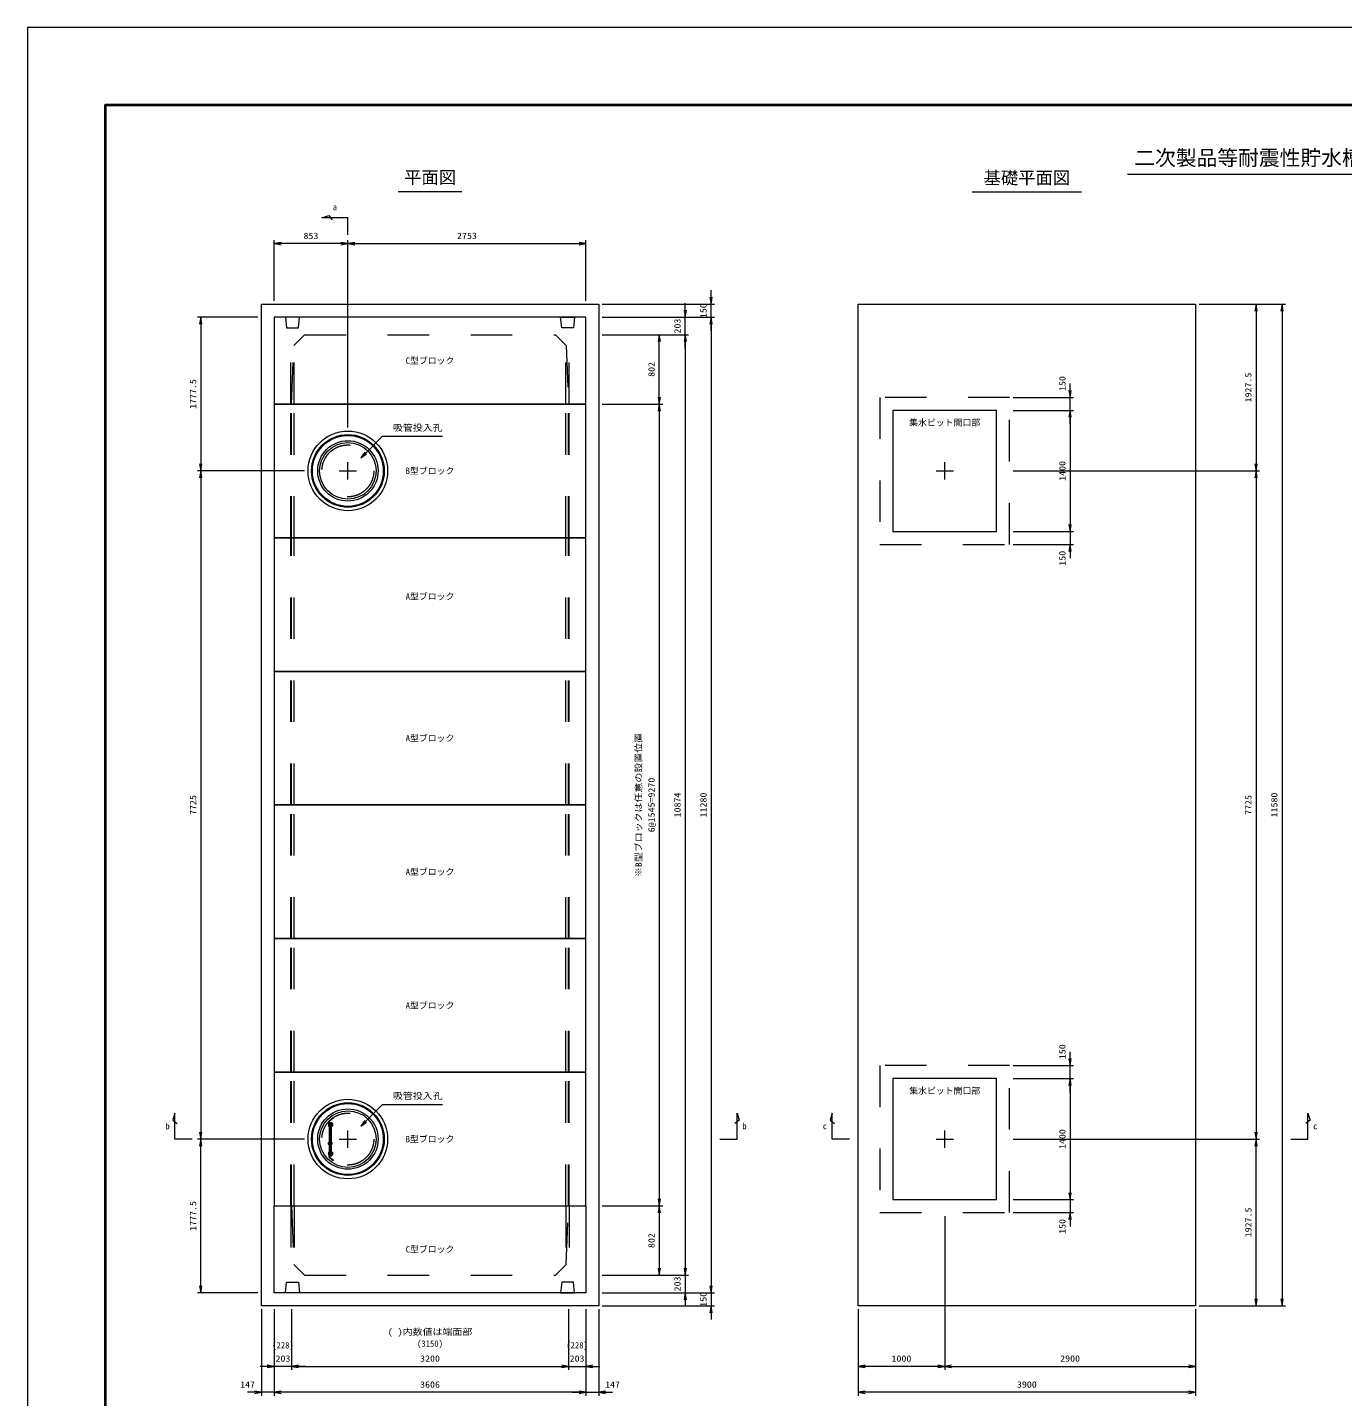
# Model space of a CAD drawing. Units: millimetres at full size. Extents: x 37600 to 71200, y -83280 to -59520.
# Drawn here: x 37600 to 52805, y -75350 to -59520 of the extents above; entities that cross this region are included whole.
import ezdxf
from ezdxf.enums import TextEntityAlignment as Align

# ---------------------------------------------------------------- set-up
doc = ezdxf.new("R2010")
doc.units = ezdxf.units.MM
doc.header["$LTSCALE"] = 80.0044
doc.header["$PDMODE"] = 32
doc.header["$PDSIZE"] = 40
doc.linetypes.add('CHAIN', pattern=[18.5, 12, -1.5, 3.5, -1.5])
doc.linetypes.add('DASHED_SPACED', pattern=[12, 6, -6])
for name, color, linetype, lineweight in [('0_2', 4, 'Continuous', 13), ('Defpoints_5', 5, 'Continuous', 13), ('FRP', 4, 'DASHED_SPACED', 13), ('図枠', 1, 'Continuous', 40), ('寸法', 6, 'Continuous', 13), ('文字', 2, 'Continuous', 13)]:
    doc.layers.add(name, color=color, linetype=linetype, lineweight=lineweight)
doc.styles.add('ＭＳ ゴシック', font='')
doc.styles.get('ＭＳ ゴシック').set_extended_font_data('MS Gothic')

# ---------------------------------------------------------------- blocks, each defined once
blk = doc.blocks.new('open_arrow')
at = {"color": 0, "linetype": 'Continuous', "lineweight": -2}
blk.add_lwpolyline([(7.5, 1.25), (0, 0), (7.5, -1.25)], dxfattribs=at)

msp = doc.modelspace()

# ---------------------------------------------------------------- linework, layer by layer
at = {"layer": '0_2', "linetype": 'DASHED_SPACED'}
for p, q in [((40645, -63875), (40645, -62995)), ((40685, -63875), (40685, -62995)), ((43825, -63875), (43825, -62995)), ((43865, -63875), (43865, -62995)), ((40645, -65420), (40645, -63875)), ((40685, -65420), (40685, -63875)), ((43825, -65420), (43825, -63875)), ((43865, -65420), (43865, -63875)), ((40645, -68510), (40645, -65420)), ((40685, -68510), (40685, -65420)), ((43825, -68510), (43825, -65420)), ((43865, -68510), (43865, -65420)), ((40645, -70055), (40645, -68510)), ((40685, -70055), (40685, -68510)), ((43825, -70055), (43825, -68510)), ((43865, -70055), (43865, -68510)), ((40645, -71600), (40645, -70055)), ((40685, -71600), (40685, -70055)), ((43825, -71600), (43825, -70055)), ((43865, -71600), (43865, -70055)), ((40645, -73145), (40645, -71600)), ((40685, -73145), (40685, -71600)), ((43825, -73145), (43825, -71600)), ((43865, -73145), (43865, -71600)), ((40645, -73145), (40645, -74025)), ((40685, -73145), (40685, -74025)), ((43825, -73145), (43825, -74025)), ((43865, -73145), (43865, -74025))]:
    msp.add_line(p, q, dxfattribs=at)
at = {"layer": '0_2', "color": 3, "linetype": 'DASHED_SPACED'}
for p, q in [((40655, -65420), (40655, -63875)), ((43855, -65420), (43855, -63875)), ((40655, -68510), (40655, -65420)), ((43855, -68510), (43855, -65420)), ((40655, -70055), (40655, -68510)), ((43855, -70055), (43855, -68510)), ((40655, -71600), (40655, -70055)), ((43855, -71600), (43855, -70055)), ((40655, -73145), (40655, -71600)), ((43855, -73145), (43855, -71600))]:
    msp.add_line(p, q, dxfattribs=at)
at = {"layer": '0_2', "color": 2, "linetype": 'CHAIN'}
for p, q in [((41305, -64747.5), (41305, -64547.5)), ((48205, -64747.5), (48205, -64547.5)), ((41205, -64647.5), (41405, -64647.5)), ((48105, -64647.5), (48305, -64647.5)), ((41305, -72472.5), (41305, -72272.5)), ((48205, -72472.5), (48205, -72272.5)), ((41205, -72372.5), (41405, -72372.5)), ((48105, -72372.5), (48305, -72372.5))]:
    msp.add_line(p, q, dxfattribs=at)
at = {"layer": '0_2', "color": 7}
for points in [[(40305, -62720), (44205, -62720), (44205, -74300), (40305, -74300)], [(47205, -62720), (51105, -62720), (51105, -74300), (47205, -74300)], [(47605, -65347.5), (48805, -65347.5), (48805, -63947.5), (47605, -63947.5)], [(47605, -73072.5), (48805, -73072.5), (48805, -71672.5), (47605, -71672.5)]]:
    msp.add_lwpolyline(points, close=True, dxfattribs=at)
at = {"layer": '0_2', "color": 3}
for points in [[(40452, -63875), (44058, -63875), (44058, -62870), (40452, -62870)], [(44058, -65420), (44058, -63875), (40452, -63875), (40452, -65420)], [(44058, -66965), (44058, -65420), (40452, -65420), (40452, -66965)], [(44058, -68510), (44058, -66965), (40452, -66965), (40452, -68510)], [(44058, -70055), (44058, -68510), (40452, -68510), (40452, -70055)], [(44058, -71600), (44058, -70055), (40452, -70055), (40452, -71600)], [(44058, -73145), (44058, -71600), (40452, -71600), (40452, -73145)], [(40452, -73145), (44058, -73145), (44058, -74150), (40452, -74150)]]:
    msp.add_lwpolyline(points, close=True, dxfattribs=at)
at = {"layer": '0_2', "linetype": 'DASHED_SPACED'}
for points in [[(40585, -62870), (40597.5, -62995), (40732.5, -62995), (40745, -62870)], [(43925, -62870), (43912.5, -62995), (43777.5, -62995), (43765, -62870)], [(40585, -74150), (40597.5, -74025), (40732.5, -74025), (40745, -74150)], [(43925, -74150), (43912.5, -74025), (43777.5, -74025), (43765, -74150)]]:
    msp.add_lwpolyline(points, close=True, dxfattribs=at)
at = {"layer": '0_2', "color": 3, "linetype": 'DASHED_SPACED'}
for points in [[(40655, -63875), (40680, -63198), (40805, -63073), (43705, -63073), (43830, -63198), (43855, -63875)], [(40655, -73145), (40680, -73822), (40805, -73947), (43705, -73947), (43830, -73822), (43855, -73145)]]:
    msp.add_lwpolyline(points, dxfattribs=at)
at = {"layer": '0_2', "color": 7, "linetype": 'DASHED_SPACED'}
for points in [[(47455, -65497.5), (48955, -65497.5), (48955, -63797.5), (47455, -63797.5)], [(47455, -73222.5), (48955, -73222.5), (48955, -71522.5), (47455, -71522.5)]]:
    msp.add_lwpolyline(points, close=True, dxfattribs=at)
at = {"layer": '0_2', "color": 3}
for centre, radius in [((41305, -64647.5), 460), ((41305, -64647.5), 420), ((41305, -72372.5), 460), ((41305, -72372.5), 420)]:
    msp.add_circle(centre, radius, dxfattribs=at)
at = {"layer": '0_2'}
for centre, radius in [((41305, -64647.5), 410), ((41305, -64647.5), 349), ((41305, -64647.5), 327), ((41305, -72372.5), 410), ((41305, -72372.5), 349), ((41305, -72372.5), 327)]:
    msp.add_circle(centre, radius, dxfattribs=at)
at = {"layer": '0_2', "color": 3, "linetype": 'DASHED_SPACED'}
for centre in [(41305, -64647.5), (41305, -72372.5)]:
    msp.add_circle(centre, 300, dxfattribs=at)
at = {"layer": 'Defpoints_5'}
msp.add_lwpolyline([(37600, -83280), (71200, -83280), (71200, -59520), (37600, -59520)], close=True, dxfattribs=at)
at = {"layer": 'FRP'}
for p, q in [((41087.09, -72180.41), (41089.03, -72186.23)), ((41136.43, -72124.34), (41087.85, -72165)), ((41089.03, -72183.56), (41089.03, -72188.56)), ((41089.03, -72183.56), (41120.12, -72183.56)), ((41139.32, -72127.79), (41090.73, -72168.46)), ((41094.58, -72179.06), (41120.12, -72179.06)), ((41114, -72183.56), (41110.95, -72186.61)), ((41111, -72183.56), (41111, -72188.56)), ((41120.12, -72179.06), (41120.12, -72183.56)), ((41136.43, -72124.34), (41139.32, -72127.79)), ((41080, -72188.56), (41126, -72188.56)), ((41080, -72188.56), (41080, -72190.56)), ((41080, -72190.56), (41126, -72190.56)), ((41080, -72190.56), (41080, -72222.56)), ((41080, -72201.29), (41114.95, -72201.29)), ((41080, -72222.56), (41088.9, -72222.56)), ((41089, -72192.75), (41089, -72197.45)), ((41089, -72201.29), (41089, -72543.71)), ((41111, -72192.75), (41111, -72197.45)), ((41111, -72201.29), (41111, -72543.71)), ((41111, -72222.56), (41126, -72222.56)), ((41114.95, -72190.56), (41114.95, -72201.29)), ((41126, -72190.56), (41126, -72222.56)), ((41126, -72203.56), (41128, -72203.56)), ((41128, -72190.56), (41128, -72203.56)), ((41080, -72522.44), (41088.9, -72522.44)), ((41080, -72522.44), (41080, -72554.44)), ((41080, -72543.71), (41114.95, -72543.71)), ((41080, -72554.44), (41126, -72554.44)), ((41080, -72554.44), (41080, -72556.44)), ((41080, -72556.44), (41126, -72556.44)), ((41089.03, -72558.77), (41087.09, -72564.59)), ((41087.85, -72580), (41136.43, -72620.66)), ((41089, -72547.55), (41089, -72552.25)), ((41089.03, -72556.44), (41089.03, -72561.44)), ((41089.03, -72561.44), (41120.12, -72561.44)), ((41090.73, -72576.54), (41139.32, -72617.21)), ((41094.58, -72565.94), (41120.12, -72565.94)), ((41110.95, -72558.39), (41114, -72561.44)), ((41111, -72522.44), (41126, -72522.44)), ((41111, -72547.55), (41111, -72552.25)), ((41111, -72556.44), (41111, -72561.44)), ((41114.95, -72543.71), (41114.95, -72554.44)), ((41120.12, -72561.44), (41120.12, -72565.94)), ((41126, -72522.44), (41126, -72554.44)), ((41126, -72541.44), (41128, -72541.44)), ((41128, -72541.44), (41128, -72554.44)), ((41139.32, -72617.21), (41136.43, -72620.66))]:
    msp.add_line(p, q, dxfattribs=at)
at = {"layer": 'FRP', "linetype": 'CHAIN'}
msp.add_line((41100, -72209.6), (41100, -72535.26), dxfattribs=at)
at = {"layer": 'FRP'}
for centre, radius, start, end in [((41094.58, -72173.06), 10.5, 129.92782, 270), ((41094.58, -72173.06), 6, 129.92906, 270), ((41126, -72190.56), 2, 0, 90), ((41094.58, -72571.94), 10.5, 90, 230.07217), ((41094.58, -72571.94), 6, 90, 230.07093), ((41126, -72554.44), 2, 270, 0)]:
    msp.add_arc(centre, radius, start, end, dxfattribs=at)
msp.add_point((41100, -72422.5), dxfattribs=at)
at = {"layer": '図枠'}
msp.add_lwpolyline([(38500, -82380), (70300, -82380), (70300, -60420), (38500, -60420)], close=True, dxfattribs=at)
at = {"layer": '寸法'}
for p, q in [((40452, -62680), (40452, -61980)), ((41305, -62020), (40452, -62020)), ((41305, -64147.5), (41305, -61980)), ((41305, -64147.5), (41305, -61980)), ((41305, -62020), (44058, -62020)), ((44058, -62680), (44058, -61980)), ((45505, -63030), (45505, -62560)), ((44245, -62720), (45545, -62720)), ((45205, -63233), (45205, -62710)), ((51145, -62720), (51845, -62720)), ((51145, -62720), (52145, -62720)), ((51805, -62720), (51805, -64647.5)), ((52105, -62720), (52105, -74300)), ((40265, -62870), (39565, -62870)), ((39605, -62870), (39605, -64647.5)), ((44245, -62870), (45545, -62870)), ((44245, -62870), (45245, -62870)), ((44245, -62870), (45545, -62870)), ((45505, -62870), (45505, -74150)), ((44245, -63073), (45245, -63073)), ((44245, -63073), (44945, -63073)), ((44245, -63073), (45245, -63073)), ((44905, -63875), (44905, -63073)), ((45205, -63073), (45205, -73947)), ((49655, -64107.5), (49655, -63637.5)), ((44245, -63875), (44945, -63875)), ((44245, -63875), (44945, -63875)), ((44905, -63875), (44905, -73145)), ((48995, -63797.5), (49695, -63797.5)), ((48995, -63947.5), (49695, -63947.5)), ((48995, -63947.5), (49695, -63947.5)), ((49655, -63947.5), (49655, -65347.5)), ((40805, -64647.5), (39565, -64647.5)), ((40805, -64647.5), (39565, -64647.5)), ((39605, -64647.5), (39605, -72372.5)), ((48995, -64647.5), (51845, -64647.5)), ((48995, -64647.5), (51845, -64647.5)), ((51805, -64647.5), (51805, -72372.5)), ((49655, -65187.5), (49655, -65657.5)), ((48995, -65347.5), (49695, -65347.5)), ((48995, -65347.5), (49695, -65347.5)), ((48995, -65497.5), (49695, -65497.5)), ((49655, -71832.5), (49655, -71362.5)), ((48995, -71522.5), (49695, -71522.5)), ((48995, -71672.5), (49695, -71672.5)), ((48995, -71672.5), (49695, -71672.5)), ((49655, -71672.5), (49655, -73072.5)), ((40805, -72372.5), (39565, -72372.5)), ((40805, -72372.5), (39565, -72372.5)), ((39605, -74150), (39605, -72372.5)), ((48995, -72372.5), (51845, -72372.5)), ((48995, -72372.5), (51845, -72372.5)), ((51805, -74300), (51805, -72372.5)), ((49655, -72912.5), (49655, -73382.5)), ((48995, -73072.5), (49695, -73072.5)), ((48995, -73072.5), (49695, -73072.5)), ((44245, -73145), (44945, -73145)), ((44245, -73145), (44945, -73145)), ((44905, -73145), (44905, -73947)), ((48205, -73262.5), (48205, -75040)), ((48205, -73262.5), (48205, -75040)), ((48995, -73222.5), (49695, -73222.5)), ((45205, -73787), (45205, -74310)), ((44245, -73947), (45245, -73947)), ((44245, -73947), (44945, -73947)), ((44245, -73947), (45245, -73947)), ((45505, -73990), (45505, -74460)), ((40265, -74150), (39565, -74150)), ((44245, -74150), (45545, -74150)), ((44245, -74150), (45245, -74150)), ((44245, -74150), (45545, -74150)), ((40305, -74340), (40305, -75340)), ((40452, -74340), (40452, -75340)), ((40452, -74340), (40452, -75040)), ((40452, -74340), (40452, -75340)), ((40655, -74340), (40655, -75040)), ((40655, -74340), (40655, -75040)), ((43855, -74340), (43855, -75040)), ((43855, -74340), (43855, -75040)), ((44058, -74340), (44058, -75340)), ((44058, -74340), (44058, -75040)), ((44058, -74340), (44058, -75340)), ((44205, -74340), (44205, -75340)), ((44245, -74300), (45545, -74300)), ((47205, -74340), (47205, -75040)), ((47205, -74340), (47205, -75340)), ((51105, -74340), (51105, -75040)), ((51105, -74340), (51105, -75340)), ((51145, -74300), (51845, -74300)), ((51145, -74300), (52145, -74300)), ((40815, -75000), (40292, -75000)), ((40655, -75000), (43855, -75000)), ((43695, -75000), (44218, -75000)), ((48205, -75000), (47205, -75000)), ((48205, -75000), (51105, -75000)), ((40612, -75300), (40145, -75300)), ((44058, -75300), (40452, -75300)), ((43898, -75300), (44365, -75300)), ((51105, -75300), (47205, -75300))]:
    msp.add_line(p, q, dxfattribs=at)
for points in [[(41305, -61920), (41305, -61720), (41005, -61720), (41085, -61695), (41125, -61745)], [(41455, -64497.5), (41511.57, -64440.93), (41705, -64247.5), (42398.33, -64247.5)], [(41455, -72222.5), (41511.57, -72165.93), (41705, -71972.5), (42398.33, -71972.5)], [(39505, -72372.5), (39305, -72372.5), (39305, -72072.5), (39280, -72152.5), (39330, -72192.5)], [(45605, -72372.5), (45805, -72372.5), (45805, -72072.5), (45830, -72152.5), (45780, -72192.5)], [(47105, -72372.5), (46905, -72372.5), (46905, -72072.5), (46880, -72152.5), (46930, -72192.5)], [(52205, -72372.5), (52405, -72372.5), (52405, -72072.5), (52430, -72152.5), (52380, -72192.5)]]:
    msp.add_lwpolyline(points, dxfattribs=at)
at = {"layer": '文字'}
for p, q in [((59204.58, -61220), (50316.67, -61220)), ((42621.67, -61420), (41888.33, -61420)), ((49788.33, -61425), (48521.67, -61425))]:
    msp.add_line(p, q, dxfattribs=at)

# ---------------------------------------------------------------- block references
at = {"layer": '寸法', "xscale": 10.7, "yscale": 10.7}
for p in [(40452, -62020), (41305, -62020), (40655, -75000), (40655, -75000), (44058, -75000), (47205, -75000), (48205, -75000), (40452, -75300), (40452, -75300), (44205, -75300), (47205, -75300)]:
    msp.add_blockref('open_arrow', p, dxfattribs=at)
for p, rotation in [((41305, -62020), 180), ((44058, -62020), 180), ((45505, -62720), 90), ((45205, -62870), 90), ((51805, -62720), 270), ((52105, -62720), 270), ((39605, -62870), 270), ((45505, -62870), 270), ((45505, -62870), 270), ((44905, -63073), 270), ((45205, -63073), 270), ((45205, -63073), 270), ((44905, -63875), 90), ((49655, -63797.5), 90), ((44905, -63875), 270), ((49655, -63947.5), 270), ((49655, -63947.5), 270), ((39605, -64647.5), 90), ((41455, -64497.5), 45), ((51805, -64647.5), 90), ((39605, -64647.5), 270), ((51805, -64647.5), 270), ((49655, -65347.5), 90), ((49655, -65347.5), 90), ((49655, -65497.5), 270), ((49655, -71522.5), 90), ((49655, -71672.5), 270), ((49655, -71672.5), 270), ((41455, -72222.5), 45), ((39605, -72372.5), 90), ((51805, -72372.5), 90), ((39605, -72372.5), 270), ((51805, -72372.5), 270), ((44905, -73145), 90), ((49655, -73072.5), 90), ((49655, -73072.5), 90), ((44905, -73145), 270), ((49655, -73222.5), 270), ((44905, -73947), 90), ((45205, -73947), 90), ((45205, -73947), 90), ((39605, -74150), 90), ((45505, -74150), 90), ((45505, -74150), 90), ((45205, -74150), 270), ((51805, -74300), 90), ((52105, -74300), 90), ((45505, -74300), 270), ((40452, -75000), 180), ((43855, -75000), 180), ((43855, -75000), 180), ((48205, -75000), 180), ((51105, -75000), 180), ((40305, -75300), 180), ((44058, -75300), 180), ((44058, -75300), 180), ((51105, -75300), 180)]:
    msp.add_blockref('open_arrow', p, dxfattribs=dict(at, rotation=rotation))

# ---------------------------------------------------------------- texts
at = {"layer": '寸法', "color": 3, "style": 'ＭＳ ゴシック'}
for s, p in [('a', (41155, -61560)), ('(228)', (40555, -74720)), ('(3150)', (42255, -74700)), ('(228)', (43955, -74720))]:
    msp.add_text(s, height=73.31, dxfattribs=at).set_placement(p, align=Align.TOP_CENTER)
at = {"layer": '寸法', "style": 'ＭＳ ゴシック', "width": 1.15}
for s, p in [('853', (40878.5, -61930)), ('2753', (42681.5, -61930)), ('203', (40555, -74910)), ('3200', (42255, -74910)), ('203', (43955, -74910)), ('1000', (47705, -74910)), ('2900', (49655, -74910)), ('147', (40145, -75210)), ('3606', (42255, -75210)), ('147', (44365, -75210)), ('3900', (49155, -75210))]:
    msp.add_text(s, height=73.31, dxfattribs=at).set_placement(p, align=Align.MIDDLE_CENTER)
for s, p in [('150', (45415, -62795)), ('203', (45115, -62973)), ('802', (44815, -63474)), ('1777.5', (39515, -63758.75)), ('150', (49565, -63637.5)), ('1927.5', (51715, -63683.75)), ('1400', (49565, -64647.5)), ('150', (49565, -65657.5)), ('6@1545=9270', (44815, -68510)), ('10874', (45115, -68510)), ('11280', (45415, -68510)), ('11580', (52015, -68510)), ('7725', (39515, -68510)), ('7725', (51715, -68510)), ('150', (49565, -71362.5)), ('1400', (49565, -72372.5)), ('1777.5', (39515, -73261.25)), ('1927.5', (51715, -73336.25)), ('150', (49565, -73382.5)), ('802', (44815, -73546)), ('203', (45115, -74047)), ('150', (45415, -74225))]:
    msp.add_text(s, height=73.31, rotation=90, dxfattribs=at).set_placement(p, align=Align.MIDDLE_CENTER)
for p in [(41825, -64207.5), (41825, -71932.5)]:
    msp.add_text('吸管投入孔', height=73.31, dxfattribs=at).set_placement(p, align=Align.BOTTOM_LEFT)
at = {"layer": '寸法', "color": 3, "style": 'ＭＳ ゴシック', "width": 1.15}
msp.add_text('※B型ブロックは任意の設置位置', height=73.31, rotation=90, dxfattribs=at).set_placement((44725, -68510), align=Align.BOTTOM_CENTER)
at = {"layer": '寸法', "color": 3, "style": 'ＭＳ ゴシック'}
for s, p in [('b', (39245, -72222.5)), ('c', (46845, -72222.5))]:
    msp.add_text(s, height=73.31, dxfattribs=at).set_placement(p, align=Align.MIDDLE_RIGHT)
for s, p in [('b', (45865, -72222.5)), ('c', (52465, -72222.5))]:
    msp.add_text(s, height=73.31, dxfattribs=at).set_placement(p, align=Align.MIDDLE_LEFT)
at = {"layer": '寸法', "color": 3, "style": 'ＭＳ ゴシック', "width": 1.15}
msp.add_text('( )内数値は端面部', height=73.31, dxfattribs=at).set_placement((42255, -74660), align=Align.BOTTOM_CENTER)
at = {"layer": '文字', "style": 'ＭＳ ゴシック'}
msp.add_text('二次製品等耐震性貯水槽 一般構造図（吸管投入孔2箇所）', height=176, dxfattribs=at).set_placement((50396.67, -60940), align=Align.TOP_LEFT)
for s, p in [('平面図', (42255, -61180)), ('基礎平面図', (49155, -61185))]:
    msp.add_text(s, height=146.6, dxfattribs=at).set_placement(p, align=Align.TOP_CENTER)
for s, p in [('C型ブロック', (42255, -63373)), ('B型ブロック', (42255, -64647.5)), ('A型ブロック', (42255, -66098.82)), ('A型ブロック', (42255, -67737.5)), ('A型ブロック', (42255, -69282.5)), ('A型ブロック', (42255, -70827.5)), ('B型ブロック', (42255, -72372.5)), ('C型ブロック', (42255, -73647))]:
    msp.add_text(s, height=73.31, dxfattribs=at).set_placement(p, align=Align.MIDDLE_CENTER)
for p in [(48205, -64147.5), (48205, -71872.5)]:
    msp.add_text('集水ピット開口部', height=73.31, dxfattribs=at).set_placement(p, align=Align.BOTTOM_CENTER)

doc.saveas('drawing.dxf')
